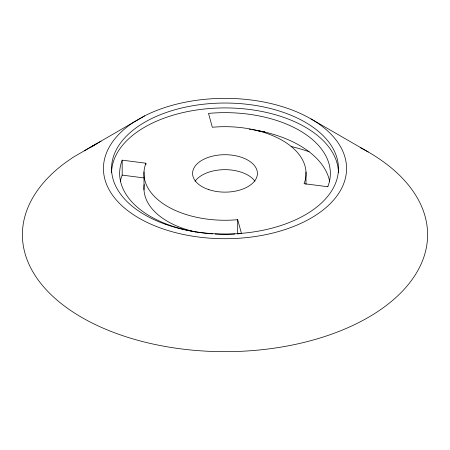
<?xml version="1.0" encoding="UTF-8"?>
<svg xmlns="http://www.w3.org/2000/svg" width="450" height="450" viewBox="0 0 450 450"><rect width="100%" height="100%" fill="white"/><g stroke="black" fill="none" stroke-linecap="round" stroke-linejoin="round"><path stroke-width="0.67" d="M144.613 115.886L133.819 122.119A121.562 70.183 0 0 0 196.003 236.689A121.562 70.183 0 0 0 343.052 151.791A121.562 70.183 0 0 0 144.613 115.886L73.029 157.348L64.913 163.013A202.601 116.972 0 0 0 97.087 325.412A202.601 116.972 0 0 0 379.058 310.669A202.601 116.972 0 0 0 360.169 147.572M97.234 143.37L91.018 146.964A202.601 116.972 0 0 1 93.42 145.755M84.246 150.857L101.087 141.137M120.347 181.395A105.351 60.823 0 0 1 122.186 175.118L122.186 160.155L145.912 163.215L145.912 164.576M122.186 175.118L144.557 178.003M310.956 118.907L368.257 151.993M145.912 163.266A81.039 46.789 0 0 0 237.679 219.684L241.481 233.499M306 172.001L306 184.433M237.679 219.634L237.679 233.916M144 171.956L144 189.855M111.549 172.738A113.456 65.503 0 0 1 225 107.921A113.456 65.503 0 0 1 338.451 172.738M291.15 146.447A166.562 96.165 0 0 1 309.144 151.712M257.923 130.86A166.562 96.165 0 0 1 264.729 131.737M241.481 233.55A105.351 60.823 0 0 1 237.549 233.865M234.917 234.028A105.351 60.823 0 0 1 215.083 234.028M212.451 233.865A105.351 60.823 0 0 1 122.186 160.206M249.272 129.195A105.351 60.823 0 0 1 250.56 129.375M251.843 129.566A105.351 60.823 0 0 1 329.653 181.395M195.508 231.964A81.039 46.789 0 0 1 144.231 184.567M195.053 181.221A32.417 18.714 0 0 1 225 169.667A32.417 18.714 0 0 1 254.947 181.221M327.814 186.739L304.088 183.679A81.039 46.789 0 0 0 212.321 127.26L208.519 113.4A105.351 60.823 0 0 1 327.814 186.739M208.794 189.63A32.417 18.714 0 0 0 257.417 173.424A32.417 18.714 0 0 0 208.794 157.213A32.417 18.714 0 0 0 208.794 189.63M165.212 224.201A113.456 65.503 0 0 0 338.4 170.589A113.456 65.503 0 0 0 171.394 110.807A113.456 65.503 0 0 0 165.212 224.201"/></g></svg>
